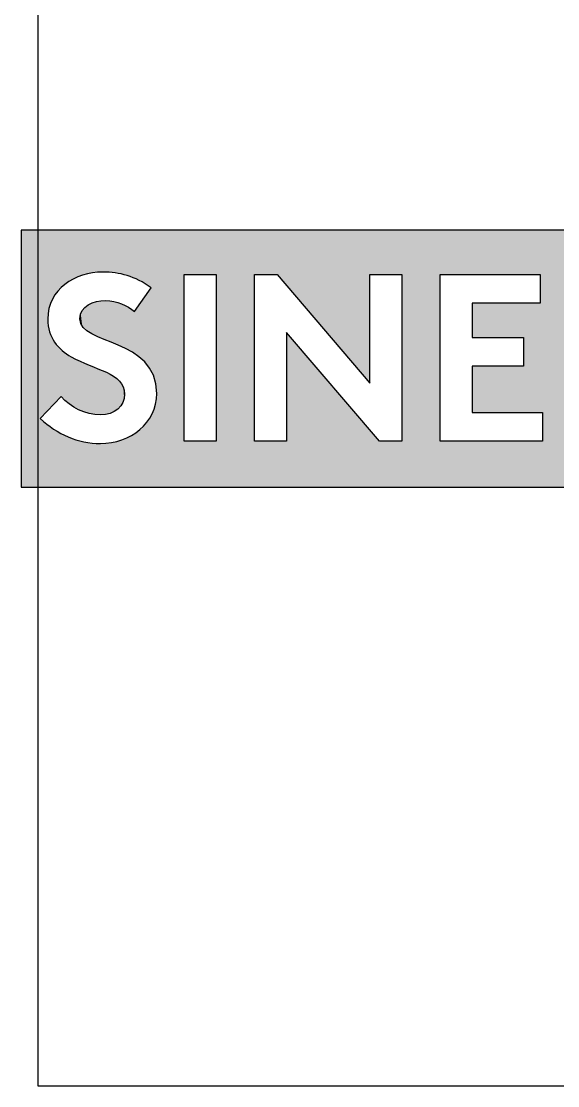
# Model space of a CAD drawing. Extents: x 5 to 21, y -131 to -3.
# Drawn here: x 4.75 to 9.73, y -131.1 to -121.23 of the extents above; entities that cross this region are included whole.
import ezdxf

# ---------------------------------------------------------------- set-up
doc = ezdxf.new("R2010")
doc.units = 0
doc.layers.add('CUT', color=7, linetype='CONTINUOUS')
doc.layers.add('GRAPHICS', color=7, linetype='CONTINUOUS')

# ---------------------------------------------------------------- blocks, each defined once
blk = doc.blocks.new('*U41')
at = {"layer": 'GRAPHICS', "color": 7, "extrusion": (0, 0, -1)}
for points in [[(-4.7541, -125.5524), (-4.7541, -123.1711), (-4.9292, -125.5524)], [(-4.9292, -125.5524), (-4.7541, -123.1711), (-4.9292, -123.1711)], [(-4.9292, -124.9157), (-4.9292, -123.1711), (-4.9903, -124.8519)], [(-4.9903, -124.8519), (-4.9292, -123.1711), (-4.9903, -123.1711)], [(-4.9903, -124.8519), (-4.9903, -123.1711), (-4.9999, -124.842)], [(-4.9999, -124.842), (-4.9903, -123.1711), (-4.9999, -123.1711)], [(-4.9999, -123.9935), (-4.9999, -123.1711), (-5.0043, -123.9556)], [(-5.0043, -123.9556), (-4.9999, -123.1711), (-5.0043, -123.1711)], [(-5.0043, -123.9556), (-5.0043, -123.1711), (-5.0113, -123.8956)], [(-5.0113, -123.8956), (-5.0043, -123.1711), (-5.0113, -123.1711)], [(-5.0113, -123.8956), (-5.0113, -123.1711), (-5.0169, -123.8804)], [(-5.0169, -123.8804), (-5.0113, -123.1711), (-5.0169, -123.1711)], [(-5.0169, -123.8804), (-5.0169, -123.1711), (-5.037, -123.8266)], [(-5.037, -123.8266), (-5.0169, -123.1711), (-5.037, -123.1711)], [(-5.037, -123.8266), (-5.037, -123.1711), (-5.0435, -123.8091)], [(-5.0435, -123.8091), (-5.037, -123.1711), (-5.0435, -123.1711)], [(-5.0435, -123.8091), (-5.0435, -123.1711), (-5.0543, -123.7931)], [(-5.0543, -123.7931), (-5.0435, -123.1711), (-5.0543, -123.1711)], [(-5.0543, -123.7931), (-5.0543, -123.1711), (-5.0636, -123.7793)], [(-5.0636, -123.7793), (-5.0543, -123.1711), (-5.0636, -123.1711)], [(-5.0636, -123.7793), (-5.0636, -123.1711), (-5.0937, -123.7346)], [(-5.0937, -123.7346), (-5.0636, -123.1711), (-5.0937, -123.1711)], [(-5.0937, -123.7346), (-5.0937, -123.1711), (-5.0959, -123.7326)], [(-5.0959, -123.7326), (-5.0937, -123.1711), (-5.0959, -123.1711)], [(-5.0959, -123.7326), (-5.0959, -123.1711), (-5.121, -123.7086)], [(-5.121, -123.7086), (-5.0959, -123.1711), (-5.121, -123.1711)], [(-5.121, -123.7086), (-5.121, -123.1711), (-5.1235, -123.7062)], [(-5.1235, -123.7062), (-5.121, -123.1711), (-5.1235, -123.1711)], [(-5.1235, -123.7062), (-5.1235, -123.1711), (-5.133, -123.6972)], [(-5.133, -123.6972), (-5.1235, -123.1711), (-5.133, -123.1711)], [(-5.133, -123.6972), (-5.133, -123.1711), (-5.1588, -123.6726)], [(-5.1588, -123.6726), (-5.133, -123.1711), (-5.1588, -123.1711)], [(-5.1588, -123.6726), (-5.1588, -123.1711), (-5.1903, -123.6526)], [(-5.1903, -123.6526), (-5.1588, -123.1711), (-5.1903, -123.1711)], [(-5.1903, -123.6526), (-5.1903, -123.1711), (-5.1978, -123.6478)], [(-5.1978, -123.6478), (-5.1903, -123.1711), (-5.1978, -123.1711)], [(-5.1978, -123.6478), (-5.1978, -123.1711), (-5.2183, -123.6347)], [(-5.2183, -123.6347), (-5.1978, -123.1711), (-5.2183, -123.1711)], [(-5.2183, -123.6347), (-5.2183, -123.1711), (-5.2359, -123.6235)], [(-5.2359, -123.6235), (-5.2183, -123.1711), (-5.2359, -123.1711)], [(-5.2359, -123.6235), (-5.2359, -123.1711), (-5.2617, -123.6128)], [(-5.2617, -123.6128), (-5.2359, -123.1711), (-5.2617, -123.1711)], [(-5.2617, -123.6128), (-5.2617, -123.1711), (-5.2857, -123.6029)], [(-5.2857, -123.6029), (-5.2617, -123.1711), (-5.2857, -123.1711)], [(-5.2857, -123.6029), (-5.2857, -123.1711), (-5.2979, -123.5978)], [(-5.2979, -123.5978), (-5.2857, -123.1711), (-5.2979, -123.1711)], [(-5.2979, -123.5978), (-5.2979, -123.1711), (-5.2991, -123.5974)], [(-5.2991, -123.5974), (-5.2979, -123.1711), (-5.2991, -123.1711)], [(-5.2991, -123.5974), (-5.2991, -123.1711), (-5.3035, -123.5955)], [(-5.3035, -123.5955), (-5.2991, -123.1711), (-5.3035, -123.1711)], [(-5.3035, -123.5955), (-5.3035, -123.1711), (-5.3059, -123.5945)], [(-5.3059, -123.5945), (-5.3035, -123.1711), (-5.3059, -123.1711)], [(-5.3059, -123.5945), (-5.3059, -123.1711), (-5.3193, -123.589)], [(-5.3193, -123.589), (-5.3059, -123.1711), (-5.3193, -123.1711)], [(-5.3193, -123.589), (-5.3193, -123.1711), (-5.3221, -123.5878)], [(-5.3221, -123.5878), (-5.3193, -123.1711), (-5.3221, -123.1711)], [(-5.3221, -123.5878), (-5.3221, -123.1711), (-5.3285, -123.5863)], [(-5.3285, -123.5863), (-5.3221, -123.1711), (-5.3285, -123.1711)], [(-5.3285, -123.5863), (-5.3285, -123.1711), (-5.3353, -123.5847)], [(-5.3353, -123.5847), (-5.3285, -123.1711), (-5.3353, -123.1711)], [(-5.3353, -123.5847), (-5.3353, -123.1711), (-5.3436, -123.5827)], [(-5.3436, -123.5827), (-5.3353, -123.1711), (-5.3436, -123.1711)], [(-5.3436, -123.5827), (-5.3436, -123.1711), (-5.3636, -123.578)], [(-5.3636, -123.578), (-5.3436, -123.1711), (-5.3636, -123.1711)], [(-5.3636, -123.578), (-5.3636, -123.1711), (-5.3748, -123.5754)], [(-5.3748, -123.5754), (-5.3636, -123.1711), (-5.3748, -123.1711)], [(-5.3748, -123.5754), (-5.3748, -123.1711), (-5.383, -123.5734)], [(-5.383, -123.5734), (-5.3748, -123.1711), (-5.383, -123.1711)], [(-5.383, -123.5734), (-5.383, -123.1711), (-5.3836, -123.5733)], [(-5.3836, -123.5733), (-5.383, -123.1711), (-5.3836, -123.1711)], [(-5.3836, -123.5733), (-5.3836, -123.1711), (-5.4092, -123.5673)], [(-5.4092, -123.5673), (-5.3836, -123.1711), (-5.4092, -123.1711)], [(-5.4092, -123.5673), (-5.4092, -123.1711), (-5.4107, -123.5669)], [(-5.4107, -123.5669), (-5.4092, -123.1711), (-5.4107, -123.1711)], [(-5.4107, -123.5669), (-5.4107, -123.1711), (-5.4143, -123.5661)], [(-5.4143, -123.5661), (-5.4107, -123.1711), (-5.4143, -123.1711)], [(-5.4143, -123.5661), (-5.4143, -123.1711), (-5.4515, -123.5632)], [(-5.4515, -123.5632), (-5.4143, -123.1711), (-5.4515, -123.1711)], [(-5.4515, -123.5632), (-5.4515, -123.1711), (-5.4877, -123.5604)], [(-5.4877, -123.5604), (-5.4515, -123.1711), (-5.4877, -123.1711)], [(-5.4877, -123.5604), (-5.4877, -123.1711), (-5.5097, -123.5587)], [(-5.5097, -123.5587), (-5.4877, -123.1711), (-5.5097, -123.1711)], [(-5.5353, -123.5604), (-5.5097, -123.1711), (-5.5353, -123.1711)], [(-5.5363, -123.5604), (-5.5353, -123.1711), (-5.5363, -123.1711)], [(-5.5432, -123.5609), (-5.5363, -123.1711), (-5.5432, -123.1711)], [(-5.5787, -123.5632), (-5.5432, -123.1711), (-5.5787, -123.1711)], [(-5.59, -123.5639), (-5.5787, -123.1711), (-5.59, -123.1711)], [(-5.6109, -123.5653), (-5.59, -123.1711), (-5.6109, -123.1711)], [(-5.612, -123.5653), (-5.6109, -123.1711), (-5.612, -123.1711)], [(-5.617, -123.5657), (-5.612, -123.1711), (-5.617, -123.1711)], [(-5.6254, -123.5662), (-5.617, -123.1711), (-5.6254, -123.1711)], [(-5.6498, -123.5715), (-5.6254, -123.1711), (-5.6498, -123.1711)], [(-5.6543, -123.5725), (-5.6498, -123.1711), (-5.6543, -123.1711)], [(-5.6646, -123.5748), (-5.6543, -123.1711), (-5.6646, -123.1711)], [(-5.6764, -123.5773), (-5.6646, -123.1711), (-5.6764, -123.1711)], [(-5.6846, -123.5792), (-5.6764, -123.1711), (-5.6846, -123.1711)], [(-5.6867, -123.5796), (-5.6846, -123.1711), (-5.6867, -123.1711)], [(-5.6961, -123.5817), (-5.6867, -123.1711), (-5.6961, -123.1711)], [(-5.6999, -123.5825), (-5.6961, -123.1711), (-5.6999, -123.1711)], [(-5.7084, -123.5844), (-5.6999, -123.1711), (-5.7084, -123.1711)], [(-5.7094, -123.5846), (-5.7084, -123.1711), (-5.7094, -123.1711)], [(-5.7127, -123.5853), (-5.7094, -123.1711), (-5.7127, -123.1711)], [(-5.7379, -123.5908), (-5.7127, -123.1711), (-5.7379, -123.1711)], [(-5.7498, -123.5956), (-5.7379, -123.1711), (-5.7498, -123.1711)], [(-5.7753, -123.606), (-5.7498, -123.1711), (-5.7753, -123.1711)], [(-5.7851, -123.61), (-5.7753, -123.1711), (-5.7851, -123.1711)], [(-5.8033, -123.6174), (-5.7851, -123.1711), (-5.8033, -123.1711)], [(-5.8453, -123.6345), (-5.8033, -123.1711), (-5.8453, -123.1711)], [(-5.8483, -123.6357), (-5.8453, -123.1711), (-5.8483, -123.1711)], [(-5.8534, -123.6389), (-5.8483, -123.1711), (-5.8534, -123.1711)], [(-5.8993, -123.6676), (-5.8534, -123.1711), (-5.8993, -123.1711)], [(-5.9185, -123.6796), (-5.8993, -123.1711), (-5.9185, -123.1711)], [(-5.9449, -123.6961), (-5.9185, -123.1711), (-5.9449, -123.1711)], [(-5.9576, -123.7041), (-5.9449, -123.1711), (-5.9576, -123.1711)], [(-5.968, -124.4923), (-5.9576, -123.1711), (-5.968, -123.1711)], [(-5.98, -124.5151), (-5.968, -123.1711), (-5.98, -123.1711)], [(-5.9996, -124.5827), (-5.98, -123.1711), (-5.9996, -123.1711)], [(-6.0027, -124.5933), (-5.9996, -123.1711), (-6.0027, -123.1711)], [(-6.0107, -124.6842), (-6.0027, -123.1711), (-6.0107, -123.1711)], [(-6.0107, -125.5524), (-6.0107, -123.1711), (-6.2653, -125.5524)], [(-6.2653, -125.5524), (-6.0107, -123.1711), (-6.2653, -123.1711)], [(-6.2653, -123.5807), (-6.2653, -123.1711), (-6.5633, -123.5807)], [(-6.5633, -123.5807), (-6.2653, -123.1711), (-6.5633, -123.1711)], [(-6.5633, -125.5524), (-6.5633, -123.1711), (-6.9171, -125.5524)], [(-6.9171, -125.5524), (-6.5633, -123.1711), (-6.9171, -123.1711)], [(-6.9171, -123.5807), (-6.9171, -123.1711), (-7.1269, -123.5807)], [(-7.1269, -123.5807), (-6.9171, -123.1711), (-7.1269, -123.1711)], [(-7.2151, -123.6838), (-7.1269, -123.1711), (-7.2151, -123.1711)], [(-7.9878, -124.5871), (-7.2151, -123.1711), (-7.9878, -123.1711)], [(-7.9878, -123.5807), (-7.9878, -123.1711), (-8.076, -123.5807)], [(-8.076, -123.5807), (-7.9878, -123.1711), (-8.076, -123.1711)], [(-8.076, -123.5807), (-8.076, -123.1711), (-8.2855, -123.5807)], [(-8.2855, -123.5807), (-8.076, -123.1711), (-8.2855, -123.1711)], [(-8.2855, -125.5524), (-8.2855, -123.1711), (-8.6403, -125.5524)], [(-8.6403, -125.5524), (-8.2855, -123.1711), (-8.6403, -123.1711)], [(-8.6403, -123.5807), (-8.6403, -123.1711), (-8.938, -123.5807)], [(-8.938, -123.5807), (-8.6403, -123.1711), (-8.938, -123.1711)], [(-9.4127, -123.5807), (-9.4127, -123.1711), (-9.567, -123.5807)], [(-9.567, -123.5807), (-9.4127, -123.1711), (-9.567, -123.1711)], [(-9.567, -124.8606), (-9.567, -123.1711), (-9.5891, -124.8606)], [(-9.5891, -124.8606), (-9.567, -123.1711), (-9.5891, -123.1711)], [(-9.5891, -125.5524), (-9.5891, -123.1711), (-9.833, -125.5524)], [(-9.833, -125.5524), (-9.5891, -123.1711), (-9.833, -123.1711)], [(-5.5432, -124.1885), (-5.5363, -123.8233), (-5.5432, -123.824)], [(-5.5787, -124.2036), (-5.5432, -123.824), (-5.5787, -123.8276)], [(-5.59, -124.2084), (-5.5787, -123.8276), (-5.59, -123.8288)], [(-5.6109, -124.2173), (-5.59, -123.8288), (-5.6109, -123.831)], [(-5.612, -124.2178), (-5.6109, -123.831), (-5.612, -123.8311)], [(-5.617, -124.2199), (-5.612, -123.8311), (-5.617, -123.8325)], [(-5.6254, -124.2235), (-5.617, -123.8325), (-5.6254, -123.835)], [(-5.6498, -124.2339), (-5.6254, -123.835), (-5.6498, -123.8422)], [(-5.6543, -124.2358), (-5.6498, -123.8422), (-5.6543, -123.8435)], [(-5.6646, -124.241), (-5.6543, -123.8435), (-5.6646, -123.8466)], [(-5.6764, -124.247), (-5.6646, -123.8466), (-5.6764, -123.8501)], [(-5.6846, -124.2511), (-5.6764, -123.8501), (-5.6846, -123.8525)], [(-5.6867, -124.2522), (-5.6846, -123.8525), (-5.6867, -123.8535)], [(-5.6961, -124.2569), (-5.6867, -123.8535), (-5.6961, -123.8582)], [(-5.6999, -124.2588), (-5.6961, -123.8582), (-5.6999, -123.8601)], [(-5.7084, -124.2631), (-5.6999, -123.8601), (-5.7084, -123.8643)], [(-5.7094, -124.2636), (-5.7084, -123.8643), (-5.7094, -123.8648)], [(-5.7127, -124.2652), (-5.7094, -123.8648), (-5.7127, -123.8664)], [(-5.7379, -124.278), (-5.7127, -123.8664), (-5.7379, -123.8789)], [(-5.7498, -124.2839), (-5.7379, -123.8789), (-5.7498, -123.8848)], [(-5.7753, -124.2968), (-5.7498, -123.8848), (-5.7753, -123.9039)], [(-9.4127, -124.8606), (-9.4127, -123.8453), (-9.567, -124.8606)], [(-9.567, -124.8606), (-9.4127, -123.8453), (-9.567, -123.8453)], [(-4.9999, -124.842), (-4.9999, -123.9935), (-5.0043, -124.8374)], [(-5.0043, -124.8374), (-4.9999, -123.9935), (-5.0043, -124.0557)], [(-5.7851, -124.3017), (-5.7753, -123.9039), (-5.7851, -123.9113)], [(-5.8033, -124.3141), (-5.7851, -123.9113), (-5.8033, -123.9249)], [(-5.0043, -124.8374), (-5.0043, -124.0557), (-5.0113, -124.83)], [(-5.0113, -124.83), (-5.0043, -124.0557), (-5.0113, -124.0867)], [(-5.0113, -124.83), (-5.0113, -124.0867), (-5.0169, -124.8241)], [(-5.0169, -124.8241), (-5.0113, -124.0867), (-5.0169, -124.1119)], [(-5.0169, -124.8241), (-5.0169, -124.1119), (-5.037, -124.8032)], [(-5.037, -124.8032), (-5.0169, -124.1119), (-5.037, -124.1624)], [(-5.037, -124.8032), (-5.037, -124.1624), (-5.0435, -124.7964)], [(-5.0435, -124.7964), (-5.037, -124.1624), (-5.0435, -124.1735)], [(-5.0435, -124.7964), (-5.0435, -124.1735), (-5.0543, -124.7851)], [(-5.0543, -124.7851), (-5.0435, -124.1735), (-5.0543, -124.1919)], [(-5.0543, -124.7851), (-5.0543, -124.1919), (-5.0636, -124.7754)], [(-5.0636, -124.7754), (-5.0543, -124.1919), (-5.0636, -124.2077)], [(-7.2151, -125.5524), (-7.2151, -124.1192), (-7.9878, -125.5524)], [(-7.9878, -125.5524), (-7.2151, -124.1192), (-7.9878, -125.0224)], [(-5.0636, -124.7754), (-5.0636, -124.2077), (-5.0937, -124.744)], [(-5.0937, -124.744), (-5.0636, -124.2077), (-5.0937, -124.2454)], [(-5.0937, -124.744), (-5.0937, -124.2454), (-5.0959, -124.7417)], [(-5.0959, -124.7417), (-5.0937, -124.2454), (-5.0959, -124.2481)], [(-5.0959, -124.7417), (-5.0959, -124.2481), (-5.121, -124.7154)], [(-5.121, -124.7154), (-5.0959, -124.2481), (-5.121, -124.2725)], [(-5.121, -124.7154), (-5.121, -124.2725), (-5.1235, -124.7128)], [(-5.1235, -124.7128), (-5.121, -124.2725), (-5.1235, -124.2749)], [(-5.133, -124.7214), (-5.1235, -124.2749), (-5.133, -124.2841)], [(-5.1588, -124.7449), (-5.133, -124.2841), (-5.1588, -124.3023)], [(-5.1903, -124.7735), (-5.1588, -124.3023), (-5.1903, -124.3244)], [(-5.1978, -124.7803), (-5.1903, -124.3244), (-5.1978, -124.3297)], [(-5.2183, -124.7929), (-5.1978, -124.3297), (-5.2183, -124.3442)], [(-5.2359, -124.8037), (-5.2183, -124.3442), (-5.2359, -124.3533)], [(-5.2617, -124.8195), (-5.2359, -124.3533), (-5.2617, -124.3665)], [(-5.2857, -124.8342), (-5.2617, -124.3665), (-5.2857, -124.3789)], [(-5.2979, -124.8386), (-5.2857, -124.3789), (-5.2979, -124.3851)], [(-5.2991, -124.839), (-5.2979, -124.3851), (-5.2991, -124.3857)], [(-5.3035, -124.8406), (-5.2991, -124.3857), (-5.3035, -124.3876)], [(-5.3059, -124.8415), (-5.3035, -124.3876), (-5.3059, -124.3886)], [(-5.3193, -124.8464), (-5.3059, -124.3886), (-5.3193, -124.3943)], [(-5.3221, -124.8474), (-5.3193, -124.3943), (-5.3221, -124.3955)], [(-5.3285, -124.8497), (-5.3221, -124.3955), (-5.3285, -124.3982)], [(-5.3353, -124.8522), (-5.3285, -124.3982), (-5.3353, -124.4011)], [(-5.3436, -124.8552), (-5.3353, -124.4011), (-5.3436, -124.4046)], [(-5.3636, -124.8625), (-5.3436, -124.4046), (-5.3636, -124.4131)], [(-5.3748, -124.8666), (-5.3636, -124.4131), (-5.3748, -124.4179)], [(-5.383, -124.8696), (-5.3748, -124.4179), (-5.383, -124.4214)], [(-5.3836, -124.8698), (-5.383, -124.4214), (-5.3836, -124.4216)], [(-5.4092, -124.8729), (-5.3836, -124.4216), (-5.4092, -124.4322)], [(-5.4107, -124.8731), (-5.4092, -124.4322), (-5.4107, -124.4328)], [(-5.4143, -124.8736), (-5.4107, -124.4328), (-5.4143, -124.4343)], [(-5.4515, -124.8782), (-5.4143, -124.4343), (-5.4515, -124.4496)], [(-5.4877, -124.8826), (-5.4515, -124.4496), (-5.4877, -124.4646)], [(-5.4877, -124.8826), (-5.4877, -124.4646), (-5.5097, -124.8809)], [(-5.5097, -124.8809), (-5.4877, -124.4646), (-5.5097, -124.4737)], [(-5.5097, -124.8809), (-5.5097, -124.4737), (-5.5353, -124.8789)], [(-5.5353, -124.8789), (-5.5097, -124.4737), (-5.5353, -124.4842)], [(-5.5353, -124.8789), (-5.5353, -124.4842), (-5.5363, -124.8787)], [(-5.5363, -124.8787), (-5.5353, -124.4842), (-5.5363, -124.4846)], [(-5.5363, -124.8787), (-5.5363, -124.4846), (-5.5432, -124.8769)], [(-5.5432, -124.8769), (-5.5363, -124.4846), (-5.5432, -124.4875)], [(-5.5432, -124.8769), (-5.5432, -124.4875), (-5.5787, -124.8681)], [(-5.5787, -124.8681), (-5.5432, -124.4875), (-5.5787, -124.5068)], [(-5.5787, -124.8681), (-5.5787, -124.5068), (-5.59, -124.863)], [(-5.59, -124.863), (-5.5787, -124.5068), (-5.59, -124.513)], [(-5.59, -124.863), (-5.59, -124.513), (-5.6109, -124.8536)], [(-5.6109, -124.8536), (-5.59, -124.513), (-5.6109, -124.5244)], [(-5.6109, -124.8536), (-5.6109, -124.5244), (-5.612, -124.8531)], [(-5.612, -124.8531), (-5.6109, -124.5244), (-5.612, -124.5253)], [(-5.612, -124.8531), (-5.612, -124.5253), (-5.617, -124.8509)], [(-5.617, -124.8509), (-5.612, -124.5253), (-5.617, -124.5294)], [(-5.617, -124.8509), (-5.617, -124.5294), (-5.6254, -124.845)], [(-5.6254, -124.845), (-5.617, -124.5294), (-5.6254, -124.5362)], [(-5.6254, -124.845), (-5.6254, -124.5362), (-5.6498, -124.8278)], [(-5.6498, -124.8278), (-5.6254, -124.5362), (-5.6498, -124.556)], [(-5.6498, -124.8278), (-5.6498, -124.556), (-5.6543, -124.823)], [(-5.6543, -124.823), (-5.6498, -124.556), (-5.6543, -124.5597)], [(-5.6543, -124.823), (-5.6543, -124.5597), (-5.6646, -124.812)], [(-5.6646, -124.812), (-5.6543, -124.5597), (-5.6646, -124.5681)], [(-5.6646, -124.812), (-5.6646, -124.5681), (-5.6764, -124.7994)], [(-5.6764, -124.7994), (-5.6646, -124.5681), (-5.6764, -124.586)], [(-5.6764, -124.7994), (-5.6764, -124.586), (-5.6846, -124.7856)], [(-5.6846, -124.7856), (-5.6764, -124.586), (-5.6846, -124.5986)], [(-5.6846, -124.7856), (-5.6846, -124.5986), (-5.6867, -124.7821)], [(-5.6867, -124.7821), (-5.6846, -124.5986), (-5.6867, -124.6017)], [(-5.6867, -124.7821), (-5.6867, -124.6017), (-5.6961, -124.7664)], [(-5.6961, -124.7664), (-5.6867, -124.6017), (-5.6961, -124.616)], [(-5.6961, -124.7664), (-5.6961, -124.616), (-5.6999, -124.7549)], [(-5.6999, -124.7549), (-5.6961, -124.616), (-5.6999, -124.6218)], [(-5.6999, -124.7549), (-5.6999, -124.6218), (-5.7084, -124.7293)], [(-5.7084, -124.7293), (-5.6999, -124.6218), (-5.7084, -124.6502)], [(-5.7084, -124.7293), (-5.7084, -124.6502), (-5.7094, -124.72)], [(-5.7094, -124.72), (-5.7084, -124.6502), (-5.7094, -124.6534)], [(-5.7094, -124.72), (-5.7094, -124.6534), (-5.7127, -124.6887)], [(-5.9996, -125.5524), (-5.9996, -124.7827), (-6.0027, -125.5524)], [(-6.0027, -125.5524), (-6.0027, -124.7554), (-6.0107, -125.5524)], [(-5.968, -125.5524), (-5.968, -124.872), (-5.98, -125.5524)], [(-5.98, -125.5524), (-5.98, -124.8381), (-5.9996, -125.5524)], [(-4.9292, -125.5524), (-4.9292, -124.9157), (-4.9903, -125.5524)], [(-4.9903, -125.5524), (-4.9292, -124.9157), (-4.9903, -124.9675)], [(-4.9903, -125.5524), (-4.9903, -124.9675), (-4.9999, -125.5524)], [(-4.9999, -125.5524), (-4.9903, -124.9675), (-4.9999, -124.9744)], [(-4.9999, -125.5524), (-4.9999, -124.9744), (-5.0043, -125.5524)], [(-5.0043, -125.5524), (-4.9999, -124.9744), (-5.0043, -124.9775)], [(-5.0043, -125.5524), (-5.0043, -124.9775), (-5.0113, -125.5524)], [(-5.0113, -125.5524), (-5.0043, -124.9775), (-5.0113, -124.9825)], [(-5.0113, -125.5524), (-5.0113, -124.9825), (-5.0169, -125.5524)], [(-5.0169, -125.5524), (-5.0113, -124.9825), (-5.0169, -124.9866)], [(-5.8993, -125.5524), (-5.8993, -124.9709), (-5.9185, -125.5524)], [(-5.9185, -125.5524), (-5.9185, -124.951), (-5.9449, -125.5524)], [(-5.9449, -125.5524), (-5.9449, -124.9089), (-5.9576, -125.5524)], [(-5.9576, -125.5524), (-5.9576, -124.8887), (-5.968, -125.5524)], [(-5.0169, -125.5524), (-5.0169, -124.9866), (-5.037, -125.5524)], [(-5.037, -125.5524), (-5.0169, -124.9866), (-5.037, -125.001)], [(-5.037, -125.5524), (-5.037, -125.001), (-5.0435, -125.5524)], [(-5.0435, -125.5524), (-5.037, -125.001), (-5.0435, -125.0057)], [(-5.0435, -125.5524), (-5.0435, -125.0057), (-5.0543, -125.5524)], [(-5.0543, -125.5524), (-5.0435, -125.0057), (-5.0543, -125.0134)], [(-5.0543, -125.5524), (-5.0543, -125.0134), (-5.0636, -125.5524)], [(-5.0636, -125.5524), (-5.0543, -125.0134), (-5.0636, -125.0189)], [(-5.0636, -125.5524), (-5.0636, -125.0189), (-5.0937, -125.5524)], [(-5.0937, -125.5524), (-5.0636, -125.0189), (-5.0937, -125.0368)], [(-5.0937, -125.5524), (-5.0937, -125.0368), (-5.0959, -125.5524)], [(-5.0959, -125.5524), (-5.0937, -125.0368), (-5.0959, -125.0381)], [(-5.0959, -125.5524), (-5.0959, -125.0381), (-5.121, -125.5524)], [(-5.121, -125.5524), (-5.0959, -125.0381), (-5.121, -125.0531)], [(-5.121, -125.5524), (-5.121, -125.0531), (-5.1235, -125.5524)], [(-5.1235, -125.5524), (-5.121, -125.0531), (-5.1235, -125.0543)], [(-5.1235, -125.5524), (-5.1235, -125.0543), (-5.133, -125.5524)], [(-5.133, -125.5524), (-5.1235, -125.0543), (-5.133, -125.0588)], [(-5.133, -125.5524), (-5.133, -125.0588), (-5.1588, -125.5524)], [(-5.1588, -125.5524), (-5.133, -125.0588), (-5.1588, -125.0712)], [(-5.1588, -125.5524), (-5.1588, -125.0712), (-5.1903, -125.5524)], [(-5.1903, -125.5524), (-5.1588, -125.0712), (-5.1903, -125.0863)], [(-5.7753, -125.5524), (-5.7753, -125.0731), (-5.7851, -125.5524)], [(-5.7851, -125.5524), (-5.7851, -125.0662), (-5.8033, -125.5524)], [(-5.8033, -125.5524), (-5.8033, -125.0536), (-5.8453, -125.5524)], [(-5.8453, -125.5524), (-5.8453, -125.0241), (-5.8483, -125.5524)], [(-5.8483, -125.5524), (-5.8483, -125.022), (-5.8534, -125.5524)], [(-5.8534, -125.5524), (-5.8534, -125.0185), (-5.8993, -125.5524)], [(-7.9878, -125.5524), (-7.9878, -125.0224), (-8.076, -125.5524)], [(-8.076, -125.5524), (-7.9878, -125.0224), (-8.076, -125.1255)], [(-5.1903, -125.5524), (-5.1903, -125.0863), (-5.1978, -125.5524)], [(-5.1978, -125.5524), (-5.1903, -125.0863), (-5.1978, -125.0891)], [(-5.1978, -125.5524), (-5.1978, -125.0891), (-5.2183, -125.5524)], [(-5.2183, -125.5524), (-5.1978, -125.0891), (-5.2183, -125.0966)], [(-5.2183, -125.5524), (-5.2183, -125.0966), (-5.2359, -125.5524)], [(-5.2359, -125.5524), (-5.2183, -125.0966), (-5.2359, -125.1031)], [(-5.2359, -125.5524), (-5.2359, -125.1031), (-5.2617, -125.5524)], [(-5.2617, -125.5524), (-5.2359, -125.1031), (-5.2617, -125.1126)], [(-5.2617, -125.5524), (-5.2617, -125.1126), (-5.2857, -125.5524)], [(-5.2857, -125.5524), (-5.2617, -125.1126), (-5.2857, -125.1189)], [(-5.2857, -125.5524), (-5.2857, -125.1189), (-5.2979, -125.5524)], [(-5.2979, -125.5524), (-5.2857, -125.1189), (-5.2979, -125.1221)], [(-5.2979, -125.5524), (-5.2979, -125.1221), (-5.2991, -125.5524)], [(-5.2991, -125.5524), (-5.2979, -125.1221), (-5.2991, -125.1224)], [(-5.2991, -125.5524), (-5.2991, -125.1224), (-5.3035, -125.5524)], [(-5.3035, -125.5524), (-5.2991, -125.1224), (-5.3035, -125.1235)], [(-5.3035, -125.5524), (-5.3035, -125.1235), (-5.3059, -125.5524)], [(-5.3059, -125.5524), (-5.3035, -125.1235), (-5.3059, -125.1242)], [(-5.3059, -125.5524), (-5.3059, -125.1242), (-5.3193, -125.5524)], [(-5.3193, -125.5524), (-5.3059, -125.1242), (-5.3193, -125.1277)], [(-5.3193, -125.5524), (-5.3193, -125.1277), (-5.3221, -125.5524)], [(-5.3221, -125.5524), (-5.3193, -125.1277), (-5.3221, -125.1284)], [(-5.3221, -125.5524), (-5.3221, -125.1284), (-5.3285, -125.5524)], [(-5.3285, -125.5524), (-5.3221, -125.1284), (-5.3285, -125.1301)], [(-5.3285, -125.5524), (-5.3285, -125.1301), (-5.3353, -125.5524)], [(-5.3353, -125.5524), (-5.3285, -125.1301), (-5.3353, -125.1318)], [(-5.3353, -125.5524), (-5.3353, -125.1318), (-5.3436, -125.5524)], [(-5.3436, -125.5524), (-5.3353, -125.1318), (-5.3436, -125.1331)], [(-5.3436, -125.5524), (-5.3436, -125.1331), (-5.3636, -125.5524)], [(-5.3636, -125.5524), (-5.3436, -125.1331), (-5.3636, -125.1363)], [(-5.3636, -125.5524), (-5.3636, -125.1363), (-5.3748, -125.5524)], [(-5.3748, -125.5524), (-5.3636, -125.1363), (-5.3748, -125.138)], [(-5.3748, -125.5524), (-5.3748, -125.138), (-5.383, -125.5524)], [(-5.383, -125.5524), (-5.3748, -125.138), (-5.383, -125.1393)], [(-5.383, -125.5524), (-5.383, -125.1393), (-5.3836, -125.5524)], [(-5.3836, -125.5524), (-5.383, -125.1393), (-5.3836, -125.1394)], [(-5.3836, -125.5524), (-5.3836, -125.1394), (-5.4092, -125.5524)], [(-5.4092, -125.5524), (-5.3836, -125.1394), (-5.4092, -125.1434)], [(-5.4092, -125.5524), (-5.4092, -125.1434), (-5.4107, -125.5524)], [(-5.4107, -125.5524), (-5.4092, -125.1434), (-5.4107, -125.1436)], [(-5.4107, -125.5524), (-5.4107, -125.1436), (-5.4143, -125.5524)], [(-5.4143, -125.5524), (-5.4107, -125.1436), (-5.4143, -125.1438)], [(-5.4143, -125.5524), (-5.4143, -125.1438), (-5.4515, -125.5524)], [(-5.4515, -125.5524), (-5.4143, -125.1438), (-5.4515, -125.1457)], [(-5.4515, -125.5524), (-5.4515, -125.1457), (-5.4877, -125.5524)], [(-5.4877, -125.5524), (-5.4515, -125.1457), (-5.4877, -125.1476)], [(-5.4877, -125.5524), (-5.4877, -125.1476), (-5.5097, -125.5524)], [(-5.5097, -125.5524), (-5.5097, -125.1457), (-5.5353, -125.5524)], [(-5.5353, -125.5524), (-5.5353, -125.1435), (-5.5363, -125.5524)], [(-5.5363, -125.5524), (-5.5363, -125.1434), (-5.5432, -125.5524)], [(-5.5432, -125.5524), (-5.5432, -125.1429), (-5.5787, -125.5524)], [(-5.5787, -125.5524), (-5.5787, -125.1398), (-5.59, -125.5524)], [(-5.59, -125.5524), (-5.59, -125.1389), (-5.6109, -125.5524)], [(-5.6109, -125.5524), (-5.6109, -125.1334), (-5.612, -125.5524)], [(-5.612, -125.5524), (-5.612, -125.1331), (-5.617, -125.5524)], [(-5.617, -125.5524), (-5.617, -125.1318), (-5.6254, -125.5524)], [(-5.6254, -125.5524), (-5.6254, -125.1296), (-5.6498, -125.5524)], [(-5.6498, -125.5524), (-5.6498, -125.1233), (-5.6543, -125.5524)], [(-5.6543, -125.5524), (-5.6543, -125.1221), (-5.6646, -125.5524)], [(-5.6646, -125.5524), (-5.6646, -125.1194), (-5.6764, -125.5524)], [(-5.6764, -125.5524), (-5.6764, -125.1163), (-5.6846, -125.5524)], [(-5.6846, -125.5524), (-5.6846, -125.1142), (-5.6867, -125.5524)], [(-5.6867, -125.5524), (-5.6867, -125.1136), (-5.6961, -125.5524)], [(-5.6961, -125.5524), (-5.6961, -125.1093), (-5.6999, -125.5524)], [(-5.6999, -125.5524), (-5.6999, -125.1076), (-5.7084, -125.5524)], [(-5.7084, -125.5524), (-5.7084, -125.1037), (-5.7094, -125.5524)], [(-5.7094, -125.5524), (-5.7094, -125.1033), (-5.7127, -125.5524)], [(-5.7127, -125.5524), (-5.7127, -125.1018), (-5.7379, -125.5524)], [(-5.7379, -125.5524), (-5.7379, -125.0902), (-5.7498, -125.5524)], [(-5.7498, -125.5524), (-5.7498, -125.0848), (-5.7753, -125.5524)], [(-6.2653, -125.5524), (-6.2653, -125.1255), (-6.5633, -125.5524)], [(-6.5633, -125.5524), (-6.2653, -125.1255), (-6.5633, -125.1255)], [(-6.9171, -125.5524), (-6.9171, -125.1255), (-7.1269, -125.5524)], [(-7.1269, -125.5524), (-6.9171, -125.1255), (-7.1269, -125.1255)], [(-7.1269, -125.5524), (-7.1269, -125.1255), (-7.2151, -125.5524)], [(-7.2151, -125.5524), (-7.1269, -125.1255), (-7.2151, -125.1255)], [(-8.076, -125.5524), (-8.076, -125.1255), (-8.2855, -125.5524)], [(-8.2855, -125.5524), (-8.076, -125.1255), (-8.2855, -125.1255)], [(-8.6403, -125.5524), (-8.6403, -125.1255), (-8.938, -125.5524)], [(-8.938, -125.5524), (-8.6403, -125.1255), (-8.938, -125.1255)], [(-9.4127, -125.5524), (-9.4127, -125.1255), (-9.567, -125.5524)], [(-9.567, -125.5524), (-9.4127, -125.1255), (-9.567, -125.1255)], [(-9.567, -125.5524), (-9.567, -125.1255), (-9.5891, -125.5524)], [(-9.5891, -125.5524), (-9.567, -125.1255), (-9.5891, -125.1255)]]:
    blk.add_solid(points, dxfattribs=at)
at = {"layer": 'GRAPHICS', "color": 7}
for points in [[(5.5097, -123.5587), (5.5097, -123.1711), (5.5353, -123.5604)], [(5.5353, -123.5604), (5.5353, -123.1711), (5.5363, -123.5604)], [(5.5363, -123.5604), (5.5363, -123.1711), (5.5432, -123.5609)], [(5.5432, -123.5609), (5.5432, -123.1711), (5.5787, -123.5632)], [(5.5787, -123.5632), (5.5787, -123.1711), (5.59, -123.5639)], [(5.59, -123.5639), (5.59, -123.1711), (5.6109, -123.5653)], [(5.6109, -123.5653), (5.6109, -123.1711), (5.612, -123.5653)], [(5.612, -123.5653), (5.612, -123.1711), (5.617, -123.5657)], [(5.617, -123.5657), (5.617, -123.1711), (5.6254, -123.5662)], [(5.6254, -123.5662), (5.6254, -123.1711), (5.6498, -123.5715)], [(5.6498, -123.5715), (5.6498, -123.1711), (5.6543, -123.5725)], [(5.6543, -123.5725), (5.6543, -123.1711), (5.6646, -123.5748)], [(5.6646, -123.5748), (5.6646, -123.1711), (5.6764, -123.5773)], [(5.6764, -123.5773), (5.6764, -123.1711), (5.6846, -123.5792)], [(5.6846, -123.5792), (5.6846, -123.1711), (5.6867, -123.5796)], [(5.6867, -123.5796), (5.6867, -123.1711), (5.6961, -123.5817)], [(5.6961, -123.5817), (5.6961, -123.1711), (5.6999, -123.5825)], [(5.6999, -123.5825), (5.6999, -123.1711), (5.7084, -123.5844)], [(5.7084, -123.5844), (5.7084, -123.1711), (5.7094, -123.5846)], [(5.7094, -123.5846), (5.7094, -123.1711), (5.7127, -123.5853)], [(5.7127, -123.5853), (5.7127, -123.1711), (5.7379, -123.5908)], [(5.7379, -123.5908), (5.7379, -123.1711), (5.7498, -123.5956)], [(5.7498, -123.5956), (5.7498, -123.1711), (5.7753, -123.606)], [(5.7753, -123.606), (5.7753, -123.1711), (5.7851, -123.61)], [(5.7851, -123.61), (5.7851, -123.1711), (5.8033, -123.6174)], [(5.8033, -123.6174), (5.8033, -123.1711), (5.8453, -123.6345)], [(5.8453, -123.6345), (5.8453, -123.1711), (5.8483, -123.6357)], [(5.8483, -123.6357), (5.8483, -123.1711), (5.8534, -123.6389)], [(5.8534, -123.6389), (5.8534, -123.1711), (5.8993, -123.6676)], [(5.8993, -123.6676), (5.8993, -123.1711), (5.9185, -123.6796)], [(5.9185, -123.6796), (5.9185, -123.1711), (5.9449, -123.6961)], [(5.9449, -123.6961), (5.9449, -123.1711), (5.9576, -123.7041)], [(5.9576, -124.4724), (5.9576, -123.1711), (5.968, -124.4923)], [(5.968, -124.4923), (5.968, -123.1711), (5.98, -124.5151)], [(5.98, -124.5151), (5.98, -123.1711), (5.9996, -124.5827)], [(5.9996, -124.5827), (5.9996, -123.1711), (6.0027, -124.5933)], [(6.0027, -124.5933), (6.0027, -123.1711), (6.0107, -124.6842)], [(7.1269, -123.5807), (7.1269, -123.1711), (7.2151, -123.6838)], [(7.2151, -123.6838), (7.2151, -123.1711), (7.9878, -124.5871)], [(8.938, -123.5807), (8.938, -123.1711), (9.4127, -123.5807)], [(9.4127, -123.5807), (8.938, -123.1711), (9.4127, -123.1711)], [(5.8993, -124.3912), (5.8534, -123.8531), (5.8993, -123.7875)], [(5.9185, -124.4152), (5.8993, -123.7875), (5.9185, -123.76)], [(5.8993, -124.3912), (5.8993, -123.7875), (5.9185, -124.4152)], [(5.9449, -124.4482), (5.9185, -123.76), (5.9449, -123.7223)], [(5.9185, -124.4152), (5.9185, -123.76), (5.9449, -124.4482)], [(5.9576, -124.4724), (5.9449, -123.7223), (5.9576, -123.7041)], [(5.9449, -124.4482), (5.9449, -123.7223), (5.9576, -124.4724)], [(5.3353, -124.0772), (5.3285, -123.9036), (5.3353, -123.8955)], [(5.3436, -124.0848), (5.3353, -123.8955), (5.3436, -123.8856)], [(5.3353, -124.0772), (5.3353, -123.8955), (5.3436, -124.0848)], [(5.3636, -124.103), (5.3436, -123.8856), (5.3636, -123.8707)], [(5.3436, -124.0848), (5.3436, -123.8856), (5.3636, -124.103)], [(5.3748, -124.1099), (5.3636, -123.8707), (5.3748, -123.8625)], [(5.3636, -124.103), (5.3636, -123.8707), (5.3748, -124.1099)], [(5.383, -124.115), (5.3748, -123.8625), (5.383, -123.8593)], [(5.3748, -124.1099), (5.3748, -123.8625), (5.383, -124.115)], [(5.3836, -124.1154), (5.383, -123.8593), (5.3836, -123.8591)], [(5.383, -124.115), (5.383, -123.8593), (5.3836, -124.1154)], [(5.4092, -124.1313), (5.3836, -123.8591), (5.4092, -123.8491)], [(5.3836, -124.1154), (5.3836, -123.8591), (5.4092, -124.1313)], [(5.4107, -124.1319), (5.4092, -123.8491), (5.4107, -123.8486)], [(5.4092, -124.1313), (5.4092, -123.8491), (5.4107, -124.1319)], [(5.4143, -124.1335), (5.4107, -123.8486), (5.4143, -123.8471)], [(5.4107, -124.1319), (5.4107, -123.8486), (5.4143, -124.1335)], [(5.4515, -124.1494), (5.4143, -123.8471), (5.4515, -123.8327)], [(5.4143, -124.1335), (5.4143, -123.8471), (5.4515, -124.1494)], [(5.4877, -124.1648), (5.4515, -123.8327), (5.4877, -123.8287)], [(5.4515, -124.1494), (5.4515, -123.8327), (5.4877, -124.1648)], [(5.5097, -124.1742), (5.4877, -123.8287), (5.5097, -123.8262)], [(5.4877, -124.1648), (5.4877, -123.8287), (5.5097, -124.1742)], [(5.5353, -124.1851), (5.5097, -123.8262), (5.5353, -123.8234)], [(5.5097, -124.1742), (5.5097, -123.8262), (5.5353, -124.1851)], [(5.5363, -124.1855), (5.5353, -123.8234), (5.5363, -123.8233)], [(5.5353, -124.1851), (5.5353, -123.8234), (5.5363, -124.1855)], [(5.5363, -124.1855), (5.5363, -123.8233), (5.5432, -124.1885)], [(5.5432, -124.1885), (5.5432, -123.824), (5.5787, -124.2036)], [(5.5787, -124.2036), (5.5787, -123.8276), (5.59, -124.2084)], [(5.59, -124.2084), (5.59, -123.8288), (5.6109, -124.2173)], [(5.6109, -124.2173), (5.6109, -123.831), (5.612, -124.2178)], [(5.612, -124.2178), (5.612, -123.8311), (5.617, -124.2199)], [(5.617, -124.2199), (5.617, -123.8325), (5.6254, -124.2235)], [(5.6254, -124.2235), (5.6254, -123.835), (5.6498, -124.2339)], [(5.6498, -124.2339), (5.6498, -123.8422), (5.6543, -124.2358)], [(5.6543, -124.2358), (5.6543, -123.8435), (5.6646, -124.241)], [(5.6646, -124.241), (5.6646, -123.8466), (5.6764, -124.247)], [(5.6764, -124.247), (5.6764, -123.8501), (5.6846, -124.2511)], [(5.6846, -124.2511), (5.6846, -123.8525), (5.6867, -124.2522)], [(5.6867, -124.2522), (5.6867, -123.8535), (5.6961, -124.2569)], [(5.6961, -124.2569), (5.6961, -123.8582), (5.6999, -124.2588)], [(5.6999, -124.2588), (5.6999, -123.8601), (5.7084, -124.2631)], [(5.7084, -124.2631), (5.7084, -123.8643), (5.7094, -124.2636)], [(5.7094, -124.2636), (5.7094, -123.8648), (5.7127, -124.2652)], [(5.7127, -124.2652), (5.7127, -123.8664), (5.7379, -124.278)], [(5.7379, -124.278), (5.7379, -123.8789), (5.7498, -124.2839)], [(5.7498, -124.2839), (5.7498, -123.8848), (5.7753, -124.2968)], [(5.8453, -124.3429), (5.8033, -123.9249), (5.8453, -123.8647)], [(5.8483, -124.3455), (5.8453, -123.8647), (5.8483, -123.8604)], [(5.8453, -124.3429), (5.8453, -123.8647), (5.8483, -124.3455)], [(5.8534, -124.3501), (5.8483, -123.8604), (5.8534, -123.8531)], [(5.8483, -124.3455), (5.8483, -123.8604), (5.8534, -124.3501)], [(5.8534, -124.3501), (5.8534, -123.8531), (5.8993, -124.3912)], [(8.938, -124.1654), (8.938, -123.8453), (9.4127, -124.1654)], [(9.4127, -124.1654), (8.938, -123.8453), (9.4127, -123.8453)], [(5.2991, -123.9976), (5.2979, -123.9911), (5.2991, -123.9822)], [(5.3035, -124.0214), (5.2991, -123.9822), (5.3035, -123.9496)], [(5.2991, -123.9976), (5.2991, -123.9822), (5.3035, -124.0214)], [(5.3059, -124.0342), (5.3035, -123.9496), (5.3059, -123.9443)], [(5.3035, -124.0214), (5.3035, -123.9496), (5.3059, -124.0342)], [(5.3193, -124.0561), (5.3059, -123.9443), (5.3193, -123.9146)], [(5.3059, -124.0342), (5.3059, -123.9443), (5.3193, -124.0561)], [(5.3221, -124.0606), (5.3193, -123.9146), (5.3221, -123.9112)], [(5.3193, -124.0561), (5.3193, -123.9146), (5.3221, -124.0606)], [(5.3285, -124.0711), (5.3221, -123.9112), (5.3285, -123.9036)], [(5.3221, -124.0606), (5.3221, -123.9112), (5.3285, -124.0711)], [(5.3285, -124.0711), (5.3285, -123.9036), (5.3353, -124.0772)], [(5.7753, -124.2968), (5.7753, -123.9039), (5.7851, -124.3017)], [(5.7851, -124.3017), (5.7851, -123.9113), (5.8033, -124.3141)], [(5.8033, -124.3141), (5.8033, -123.9249), (5.8453, -124.3429)], [(5.1235, -124.7128), (5.1235, -124.2749), (5.133, -124.7214)], [(5.133, -124.7214), (5.133, -124.2841), (5.1588, -124.7449)], [(5.1588, -124.7449), (5.1588, -124.3023), (5.1903, -124.7735)], [(5.1903, -124.7735), (5.1903, -124.3244), (5.1978, -124.7803)], [(5.1978, -124.7803), (5.1978, -124.3297), (5.2183, -124.7929)], [(5.2183, -124.7929), (5.2183, -124.3442), (5.2359, -124.8037)], [(5.2359, -124.8037), (5.2359, -124.3533), (5.2617, -124.8195)], [(5.2617, -124.8195), (5.2617, -124.3665), (5.2857, -124.8342)], [(5.2857, -124.8342), (5.2857, -124.3789), (5.2979, -124.8386)], [(5.2979, -124.8386), (5.2979, -124.3851), (5.2991, -124.839)], [(5.2991, -124.839), (5.2991, -124.3857), (5.3035, -124.8406)], [(5.3035, -124.8406), (5.3035, -124.3876), (5.3059, -124.8415)], [(5.3059, -124.8415), (5.3059, -124.3886), (5.3193, -124.8464)], [(5.3193, -124.8464), (5.3193, -124.3943), (5.3221, -124.8474)], [(5.3221, -124.8474), (5.3221, -124.3955), (5.3285, -124.8497)], [(5.3285, -124.8497), (5.3285, -124.3982), (5.3353, -124.8522)], [(5.3353, -124.8522), (5.3353, -124.4011), (5.3436, -124.8552)], [(5.3436, -124.8552), (5.3436, -124.4046), (5.3636, -124.8625)], [(5.3636, -124.8625), (5.3636, -124.4131), (5.3748, -124.8666)], [(5.3748, -124.8666), (5.3748, -124.4179), (5.383, -124.8696)], [(5.383, -124.8696), (5.383, -124.4214), (5.3836, -124.8698)], [(5.3836, -124.8698), (5.3836, -124.4216), (5.4092, -124.8729)], [(5.4092, -124.8729), (5.4092, -124.4322), (5.4107, -124.8731)], [(5.4107, -124.8731), (5.4107, -124.4328), (5.4143, -124.8736)], [(5.4143, -124.8736), (5.4143, -124.4343), (5.4515, -124.8782)], [(5.4515, -124.8782), (5.4515, -124.4496), (5.4877, -124.8826)], [(8.938, -124.8606), (8.938, -124.4303), (9.4127, -124.8606)], [(9.4127, -124.8606), (8.938, -124.4303), (9.4127, -124.4303)], [(6.0107, -125.5524), (6.0027, -124.7554), (6.0107, -124.6842)], [(5.9996, -125.5524), (5.98, -124.8381), (5.9996, -124.7827)], [(6.0027, -125.5524), (5.9996, -124.7827), (6.0027, -124.7554)], [(5.968, -125.5524), (5.9576, -124.8887), (5.968, -124.872)], [(5.98, -125.5524), (5.968, -124.872), (5.98, -124.8381)], [(5.8993, -125.5524), (5.8534, -125.0185), (5.8993, -124.9709)], [(5.9185, -125.5524), (5.8993, -124.9709), (5.9185, -124.951)], [(5.9449, -125.5524), (5.9185, -124.951), (5.9449, -124.9089)], [(5.9576, -125.5524), (5.9449, -124.9089), (5.9576, -124.8887)], [(5.7753, -125.5524), (5.7498, -125.0848), (5.7753, -125.0731)], [(5.7851, -125.5524), (5.7753, -125.0731), (5.7851, -125.0662)], [(5.8033, -125.5524), (5.7851, -125.0662), (5.8033, -125.0536)], [(5.8453, -125.5524), (5.8033, -125.0536), (5.8453, -125.0241)], [(5.8483, -125.5524), (5.8453, -125.0241), (5.8483, -125.022)], [(5.8534, -125.5524), (5.8483, -125.022), (5.8534, -125.0185)], [(5.5097, -125.5524), (5.4877, -125.1476), (5.5097, -125.1457)], [(5.5353, -125.5524), (5.5097, -125.1457), (5.5353, -125.1435)], [(5.5363, -125.5524), (5.5353, -125.1435), (5.5363, -125.1434)], [(5.5432, -125.5524), (5.5363, -125.1434), (5.5432, -125.1429)], [(5.5787, -125.5524), (5.5432, -125.1429), (5.5787, -125.1398)], [(5.59, -125.5524), (5.5787, -125.1398), (5.59, -125.1389)], [(5.6109, -125.5524), (5.59, -125.1389), (5.6109, -125.1334)], [(5.612, -125.5524), (5.6109, -125.1334), (5.612, -125.1331)], [(5.617, -125.5524), (5.612, -125.1331), (5.617, -125.1318)], [(5.6254, -125.5524), (5.617, -125.1318), (5.6254, -125.1296)], [(5.6498, -125.5524), (5.6254, -125.1296), (5.6498, -125.1233)], [(5.6543, -125.5524), (5.6498, -125.1233), (5.6543, -125.1221)], [(5.6646, -125.5524), (5.6543, -125.1221), (5.6646, -125.1194)], [(5.6764, -125.5524), (5.6646, -125.1194), (5.6764, -125.1163)], [(5.6846, -125.5524), (5.6764, -125.1163), (5.6846, -125.1142)], [(5.6867, -125.5524), (5.6846, -125.1142), (5.6867, -125.1136)], [(5.6961, -125.5524), (5.6867, -125.1136), (5.6961, -125.1093)], [(5.6999, -125.5524), (5.6961, -125.1093), (5.6999, -125.1076)], [(5.7084, -125.5524), (5.6999, -125.1076), (5.7084, -125.1037)], [(5.7094, -125.5524), (5.7084, -125.1037), (5.7094, -125.1033)], [(5.7127, -125.5524), (5.7094, -125.1033), (5.7127, -125.1018)], [(5.7379, -125.5524), (5.7127, -125.1018), (5.7379, -125.0902)], [(5.7498, -125.5524), (5.7379, -125.0902), (5.7498, -125.0848)], [(8.938, -125.5524), (8.938, -125.1255), (9.4127, -125.5524)], [(9.4127, -125.5524), (8.938, -125.1255), (9.4127, -125.1255)]]:
    blk.add_solid(points, dxfattribs=at)
blk = doc.blocks.new('BLOCK_12')
at = {"layer": 'GRAPHICS'}
for points in [[(4.7541, -123.1711), (4.7541, -125.5524), (20.1683, -125.5524), (20.1683, -123.1711), (4.7541, -123.1711)], [(6.5633, -125.1255), (6.2653, -125.1255), (6.2653, -123.5807), (6.5633, -123.5807), (6.5633, -125.1255)], [(8.2855, -125.1255), (8.076, -125.1255), (7.2151, -124.1192), (7.2151, -125.1255), (6.9171, -125.1255), (6.9171, -123.5807), (7.1269, -123.5807), (7.9878, -124.5871), (7.9878, -123.5807), (8.2855, -123.5807), (8.2855, -125.1255)], [(9.5891, -125.1255), (8.6403, -125.1255), (8.6403, -123.5807), (9.567, -123.5807), (9.567, -123.8453), (8.938, -123.8453), (8.938, -124.1654), (9.4127, -124.1654), (9.4127, -124.4303), (8.938, -124.4303), (8.938, -124.8606), (9.5891, -124.8606), (9.5891, -125.1255)]]:
    blk.add_lwpolyline(points, dxfattribs=at)
blk.add_open_spline([(5.4877, -125.1476), (5.2803, -125.1476), (5.0881, -125.0614), (4.9292, -124.9157), (4.9292, -124.9157), (5.1235, -124.7128), (5.1235, -124.7128), (5.2117, -124.81), (5.3464, -124.8826), (5.4877, -124.8826), (5.62, -124.8826), (5.7127, -124.801), (5.7127, -124.6887), (5.7127, -124.4899), (5.4257, -124.4658), (5.2183, -124.3442), (5.097, -124.2736), (4.9999, -124.1678), (4.9999, -123.9935), (4.9999, -123.7175), (5.2538, -123.5587), (5.5097, -123.5587), (5.6665, -123.5587), (5.8122, -123.5959), (5.9576, -123.7041), (5.9576, -123.7041), (5.8033, -123.9249), (5.8033, -123.9249), (5.7416, -123.8674), (5.6376, -123.8233), (5.5363, -123.8233), (5.4236, -123.8233), (5.2979, -123.8719), (5.2979, -123.9911), (5.2979, -124.2405), (6.0107, -124.1633), (6.0107, -124.6842), (6.0107, -124.9577), (5.7657, -125.1476), (5.4877, -125.1476)], degree=3, knots=[0, 0, 0, 0, 1, 1, 1, 2, 2, 2, 3, 3, 3, 4, 4, 4, 5, 5, 5, 6, 6, 6, 7, 7, 7, 8, 8, 8, 9, 9, 9, 10, 10, 10, 11, 11, 11, 12, 12, 12, 13, 13, 13, 13], dxfattribs=at)
at = {"layer": 'GRAPHICS', "color": 7}
blk.add_blockref('*U41', (0, 0), dxfattribs=at)

msp = doc.modelspace()

# ---------------------------------------------------------------- linework, layer by layer
at = {"layer": 'CUT'}
msp.add_lwpolyline([(4.9065, -2.5986), (4.9065, -131.099), (20.1063, -131.099), (20.1063, -2.5986), (4.9065, -2.5986)], dxfattribs=at)

# ---------------------------------------------------------------- block references
at = {"layer": 'GRAPHICS'}
msp.add_blockref('BLOCK_12', (0, 0), dxfattribs=at)

doc.saveas('drawing.dxf')
